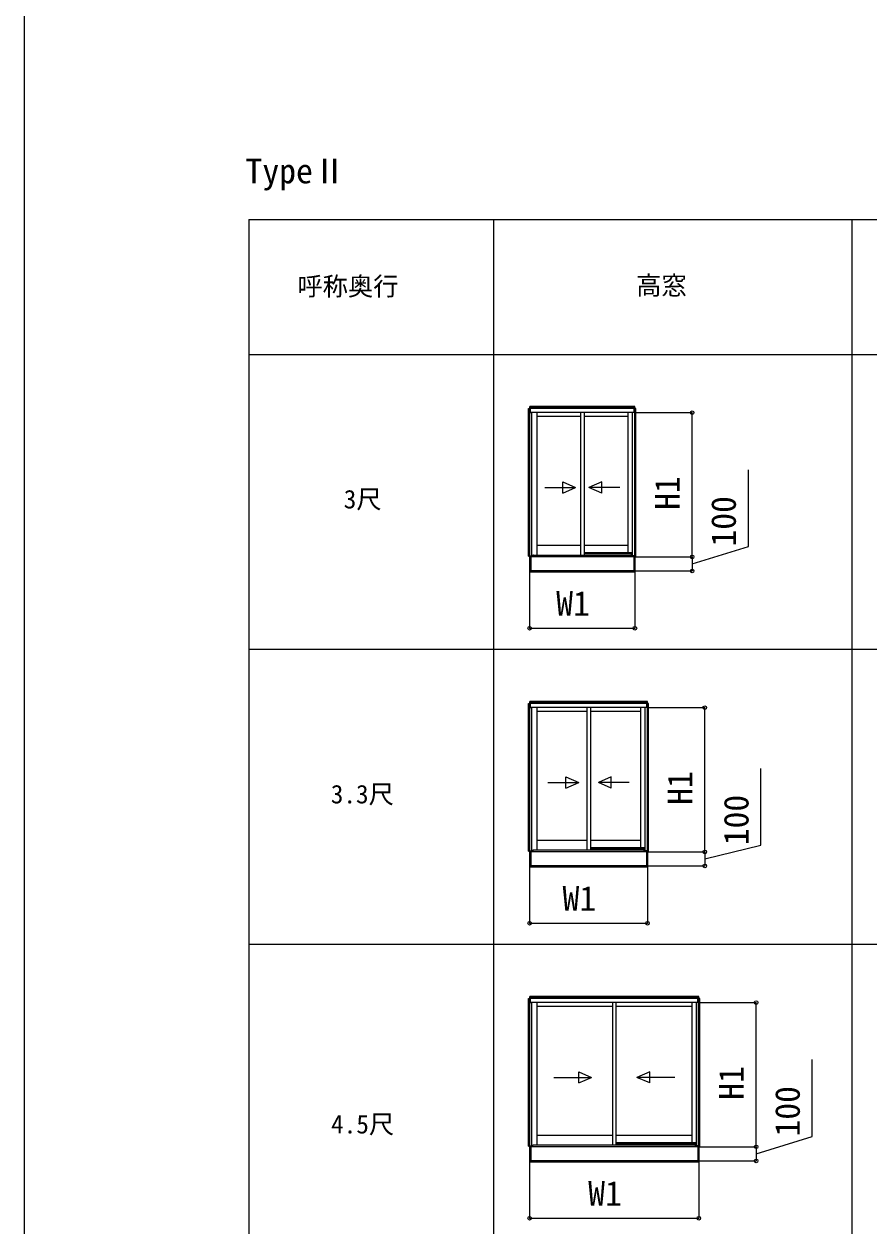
# Model space of a CAD drawing. Units: millimetres, scale not verified. Extents: x -10500 to 10500, y -15656 to 15563.
# Drawn here: x -10500 to -4487, y -8603 to -46 of the extents above; entities that cross this region are included whole.
import ezdxf
from ezdxf.enums import TextEntityAlignment as Align

# ---------------------------------------------------------------- set-up
doc = ezdxf.new("R2010")
doc.units = ezdxf.units.MM
doc.header["$LTSCALE"] = 80
doc.layers.add('0-1_TABLE1', color=7, linetype='Continuous', lineweight=18)
for name, color, linetype in [('0-2_USER1', 3, 'Continuous'), ('0-3_YKK_A1', 4, 'Continuous'), ('0-4_YKK_D', 6, 'Continuous'), ('0-5_YKK_ZWAK', 7, 'Continuous')]:
    doc.layers.add(name, color=color, linetype=linetype)
doc.styles.add('ＭＳ ゴシック', font='')
doc.styles.get('ＭＳ ゴシック').set_extended_font_data('MS Gothic')

msp = doc.modelspace()

# ---------------------------------------------------------------- linework, layer by layer
at = {"layer": '0-1_TABLE1'}
for p, q in [((-8900, -1437.98), (3040.95, -1437.98)), ((-8900, -1437.98), (-8900, -11797.98)), ((-7159.05, -1437.98), (-7159.05, -11797.98)), ((-7159.05, -1437.98), (-7159.05, -11797.98)), ((-4609.05, -1437.98), (-4609.05, -11797.98)), ((-8900, -2397.98), (3040.95, -2397.98)), ((-7159.05, -2397.98), (3040.95, -2397.98)), ((-8900, -4497.98), (3040.95, -4497.98)), ((-8900, -6597.98), (3040.95, -6597.98))]:
    msp.add_line(p, q, dxfattribs=at)
at = {"layer": '0-3_YKK_A1'}
for p, q in [((-6909.05, -2782.98), (-6896.05, -2782.98)), ((-6909.05, -3833.98), (-6909.05, -2782.98)), ((-6153.05, -2768.98), (-6901.05, -2768.98)), ((-6901.05, -2782.98), (-6901.05, -2768.98)), ((-6153.05, -2774.98), (-6901.05, -2774.98)), ((-6153.05, -2781.98), (-6901.05, -2781.98)), ((-6900.25, -3833.98), (-6900.25, -2782.98)), ((-6896.05, -2812.98), (-6896.05, -2782.98)), ((-6896.05, -2812.98), (-6885.05, -2812.98)), ((-6158.55, -2782.98), (-6895.55, -2782.98)), ((-6895.55, -2812.98), (-6895.55, -2782.98)), ((-6158.55, -2812.98), (-6895.55, -2812.98)), ((-6885.05, -3832.38), (-6885.05, -2812.98)), ((-6851.05, -2812.98), (-6851.05, -3826.48)), ((-6539.55, -2812.98), (-6539.55, -3826.48)), ((-6514.55, -2812.98), (-6514.55, -3826.48)), ((-6203.05, -2812.98), (-6203.05, -3811.98)), ((-6169.05, -3832.38), (-6169.05, -2812.98)), ((-6158.05, -2812.98), (-6169.05, -2812.98)), ((-6158.55, -2812.98), (-6158.55, -2782.98)), ((-6145.05, -2782.98), (-6158.05, -2782.98)), ((-6158.05, -2812.98), (-6158.05, -2782.98)), ((-6153.85, -3833.98), (-6153.85, -2782.98)), ((-6153.05, -2782.98), (-6153.05, -2768.98)), ((-6145.05, -3833.98), (-6145.05, -2782.98)), ((-6539.55, -2839.98), (-6851.05, -2839.98)), ((-6203.05, -2839.98), (-6514.55, -2839.98)), ((-6665.7, -3385.34), (-6665.7, -3305.34)), ((-6665.7, -3305.34), (-6574.05, -3345.34)), ((-6388.4, -3305.35), (-6480.05, -3345.35)), ((-6388.4, -3385.35), (-6388.4, -3305.35)), ((-6794.05, -3345.34), (-6574.05, -3345.34)), ((-6665.7, -3385.34), (-6574.05, -3345.34)), ((-6260.05, -3345.35), (-6480.05, -3345.35)), ((-6388.4, -3385.35), (-6480.05, -3345.35)), ((-6539.55, -3759.98), (-6851.05, -3759.98)), ((-6203.05, -3759.98), (-6514.55, -3759.98)), ((-6909.05, -3833.98), (-6897.15, -3833.98)), ((-6901.05, -3839.98), (-6901.05, -3833.98)), ((-6901.05, -3839.98), (-6896.05, -3839.98)), ((-6897.15, -3839.98), (-6897.15, -3833.98)), ((-6896.05, -3832.38), (-6885.05, -3832.38)), ((-6896.05, -3832.38), (-6896.05, -3839.98)), ((-6895.55, -3832.38), (-6895.55, -3839.98)), ((-6895.55, -3832.98), (-6878.05, -3832.98)), ((-6160.55, -3839.98), (-6893.55, -3839.98)), ((-6893.55, -3839.98), (-6893.55, -3939.98)), ((-6877.82, -3829.98), (-6885.05, -3829.98)), ((-6878.05, -3832.98), (-6878.05, -3831.48)), ((-6873.05, -3826.48), (-6514.55, -3826.48)), ((-6203.05, -3811.98), (-6514.55, -3811.98)), ((-6514.55, -3814.98), (-6176.05, -3814.98)), ((-6514.55, -3826.48), (-6181.05, -3826.48)), ((-6169.05, -3811.98), (-6203.05, -3811.98)), ((-6176.05, -3832.98), (-6176.05, -3831.48)), ((-6158.55, -3832.98), (-6176.05, -3832.98)), ((-6158.05, -3832.38), (-6169.05, -3832.38)), ((-6160.55, -3839.98), (-6160.55, -3939.98)), ((-6158.05, -3832.38), (-6158.05, -3839.98)), ((-6153.05, -3839.98), (-6158.05, -3839.98)), ((-6156.95, -3839.98), (-6156.95, -3833.98)), ((-6145.05, -3833.98), (-6156.95, -3833.98)), ((-6153.05, -3839.98), (-6153.05, -3833.98)), ((-6153.05, -3939.98), (-6901.05, -3939.98)), ((-6901.05, -3947.98), (-6901.05, -3939.98)), ((-6153.05, -3947.98), (-6901.05, -3947.98)), ((-6160.55, -3939.98), (-6893.55, -3939.98)), ((-6153.05, -3947.98), (-6153.05, -3939.98)), ((-6063.05, -4868.98), (-6901.05, -4868.98)), ((-6901.05, -4882.98), (-6901.05, -4868.98)), ((-6063.05, -4874.98), (-6901.05, -4874.98)), ((-6063.05, -4882.98), (-6063.05, -4868.98)), ((-6909.05, -4882.98), (-6896.05, -4882.98)), ((-6909.05, -5933.98), (-6909.05, -4882.98)), ((-6063.05, -4881.98), (-6901.05, -4881.98)), ((-6900.25, -5933.98), (-6900.25, -4882.98)), ((-6896.05, -4912.98), (-6896.05, -4882.98)), ((-6896.05, -4912.98), (-6885.05, -4912.98)), ((-6068.55, -4882.98), (-6895.55, -4882.98)), ((-6895.55, -4912.98), (-6895.55, -4882.98)), ((-6068.55, -4912.98), (-6895.55, -4912.98)), ((-6885.05, -5932.38), (-6885.05, -4912.98)), ((-6851.05, -4912.98), (-6851.05, -5926.48)), ((-6494.55, -4939.98), (-6851.05, -4939.98)), ((-6494.55, -4912.98), (-6494.55, -5926.48)), ((-6469.55, -4912.98), (-6469.55, -5926.48)), ((-6113.05, -4939.98), (-6469.55, -4939.98)), ((-6113.05, -4912.98), (-6113.05, -5911.98)), ((-6079.05, -5932.38), (-6079.05, -4912.98)), ((-6068.05, -4912.98), (-6079.05, -4912.98)), ((-6068.55, -4912.98), (-6068.55, -4882.98)), ((-6055.05, -4882.98), (-6068.05, -4882.98)), ((-6068.05, -4912.98), (-6068.05, -4882.98)), ((-6063.85, -5933.98), (-6063.85, -4882.98)), ((-6055.05, -5933.98), (-6055.05, -4882.98)), ((-6771.55, -5445.34), (-6551.55, -5445.34)), ((-6643.2, -5485.34), (-6643.2, -5405.34)), ((-6643.2, -5405.34), (-6551.55, -5445.34)), ((-6643.2, -5485.34), (-6551.55, -5445.34)), ((-6320.9, -5405.35), (-6412.55, -5445.35)), ((-6192.55, -5445.35), (-6412.55, -5445.35)), ((-6320.9, -5485.35), (-6412.55, -5445.35)), ((-6320.9, -5485.35), (-6320.9, -5405.35)), ((-6494.55, -5859.98), (-6851.05, -5859.98)), ((-6113.05, -5859.98), (-6469.55, -5859.98)), ((-6909.05, -5933.98), (-6897.15, -5933.98)), ((-6901.05, -5939.98), (-6901.05, -5933.98)), ((-6901.05, -5939.98), (-6896.05, -5939.98)), ((-6897.15, -5939.98), (-6897.15, -5933.98)), ((-6896.05, -5932.38), (-6885.05, -5932.38)), ((-6896.05, -5932.38), (-6896.05, -5939.98)), ((-6895.55, -5932.38), (-6895.55, -5939.98)), ((-6895.55, -5932.98), (-6878.05, -5932.98)), ((-6070.55, -5939.98), (-6893.55, -5939.98)), ((-6893.55, -5939.98), (-6893.55, -6039.98)), ((-6877.82, -5929.98), (-6885.05, -5929.98)), ((-6878.05, -5932.98), (-6878.05, -5931.48)), ((-6873.05, -5926.48), (-6469.55, -5926.48)), ((-6113.05, -5911.98), (-6469.55, -5911.98)), ((-6469.55, -5914.98), (-6086.05, -5914.98)), ((-6469.55, -5926.48), (-6091.05, -5926.48)), ((-6079.05, -5911.98), (-6113.05, -5911.98)), ((-6086.05, -5932.98), (-6086.05, -5931.48)), ((-6068.55, -5932.98), (-6086.05, -5932.98)), ((-6068.05, -5932.38), (-6079.05, -5932.38)), ((-6070.55, -5939.98), (-6070.55, -6039.98)), ((-6068.05, -5932.38), (-6068.05, -5939.98)), ((-6063.05, -5939.98), (-6068.05, -5939.98)), ((-6066.95, -5939.98), (-6066.95, -5933.98)), ((-6055.05, -5933.98), (-6066.95, -5933.98)), ((-6063.05, -5939.98), (-6063.05, -5933.98)), ((-6063.05, -6039.98), (-6901.05, -6039.98)), ((-6901.05, -6047.98), (-6901.05, -6039.98)), ((-6063.05, -6047.98), (-6901.05, -6047.98)), ((-6070.55, -6039.98), (-6893.55, -6039.98)), ((-6063.05, -6047.98), (-6063.05, -6039.98)), ((-6909.05, -6982.98), (-6896.05, -6982.98)), ((-6909.05, -8033.98), (-6909.05, -6982.98)), ((-5698.05, -6968.98), (-6901.05, -6968.98)), ((-6901.05, -6982.98), (-6901.05, -6968.98)), ((-5698.05, -6974.98), (-6901.05, -6974.98)), ((-5698.05, -6981.98), (-6901.05, -6981.98)), ((-6900.25, -8033.98), (-6900.25, -6982.98)), ((-6896.05, -7012.98), (-6896.05, -6982.98)), ((-6896.05, -7012.98), (-6885.05, -7012.98)), ((-5703.55, -6982.98), (-6895.55, -6982.98)), ((-6895.55, -7012.98), (-6895.55, -6982.98)), ((-5703.55, -7012.98), (-6895.55, -7012.98)), ((-6885.05, -8032.38), (-6885.05, -7012.98)), ((-6851.05, -7012.98), (-6851.05, -8026.48)), ((-6312.05, -7012.98), (-6312.05, -8026.48)), ((-6287.05, -7012.98), (-6287.05, -8026.48)), ((-5748.05, -7012.98), (-5748.05, -8011.98)), ((-5714.05, -8032.38), (-5714.05, -7012.98)), ((-5703.05, -7012.98), (-5714.05, -7012.98)), ((-5703.55, -7012.98), (-5703.55, -6982.98)), ((-5690.05, -6982.98), (-5703.05, -6982.98)), ((-5703.05, -7012.98), (-5703.05, -6982.98)), ((-5698.85, -8033.98), (-5698.85, -6982.98)), ((-5698.05, -6982.98), (-5698.05, -6968.98)), ((-5690.05, -8033.98), (-5690.05, -6982.98)), ((-6312.05, -7039.98), (-6851.05, -7039.98)), ((-5748.05, -7039.98), (-6287.05, -7039.98)), ((-6551.95, -7585.34), (-6551.95, -7505.34)), ((-6551.95, -7505.34), (-6460.3, -7545.34)), ((-6047.15, -7505.35), (-6138.8, -7545.35)), ((-6047.15, -7585.35), (-6047.15, -7505.35)), ((-6730.3, -7545.34), (-6460.3, -7545.34)), ((-6551.95, -7585.34), (-6460.3, -7545.34)), ((-5868.8, -7545.35), (-6138.8, -7545.35)), ((-6047.15, -7585.35), (-6138.8, -7545.35)), ((-6909.05, -8033.98), (-6897.15, -8033.98)), ((-6901.05, -8039.98), (-6901.05, -8033.98)), ((-6901.05, -8039.98), (-6896.05, -8039.98)), ((-6897.15, -8039.98), (-6897.15, -8033.98)), ((-6896.05, -8032.38), (-6885.05, -8032.38)), ((-6896.05, -8032.38), (-6896.05, -8039.98)), ((-6895.55, -8032.38), (-6895.55, -8039.98)), ((-6895.55, -8032.98), (-6878.05, -8032.98)), ((-5705.55, -8039.98), (-6893.55, -8039.98)), ((-6893.55, -8039.98), (-6893.55, -8139.98)), ((-6877.82, -8029.98), (-6885.05, -8029.98)), ((-6878.05, -8032.98), (-6878.05, -8031.48)), ((-6873.05, -8026.48), (-6287.05, -8026.48)), ((-6312.05, -7959.98), (-6851.05, -7959.98)), ((-5748.05, -7959.98), (-6287.05, -7959.98)), ((-5748.05, -8011.98), (-6287.05, -8011.98)), ((-6287.05, -8014.98), (-5721.05, -8014.98)), ((-6287.05, -8026.48), (-5726.05, -8026.48)), ((-5714.05, -8011.98), (-5748.05, -8011.98)), ((-5721.05, -8032.98), (-5721.05, -8031.48)), ((-5703.55, -8032.98), (-5721.05, -8032.98)), ((-5703.05, -8032.38), (-5714.05, -8032.38)), ((-5705.55, -8039.98), (-5705.55, -8139.98)), ((-5703.05, -8032.38), (-5703.05, -8039.98)), ((-5698.05, -8039.98), (-5703.05, -8039.98)), ((-5701.95, -8039.98), (-5701.95, -8033.98)), ((-5690.05, -8033.98), (-5701.95, -8033.98)), ((-5698.05, -8039.98), (-5698.05, -8033.98)), ((-5698.05, -8139.98), (-6901.05, -8139.98)), ((-6901.05, -8147.98), (-6901.05, -8139.98)), ((-5698.05, -8147.98), (-6901.05, -8147.98)), ((-5705.55, -8139.98), (-6893.55, -8139.98)), ((-5698.05, -8147.98), (-5698.05, -8139.98))]:
    msp.add_line(p, q, dxfattribs=at)
for points in [[(-6158.55, -3832.38), (-6158.55, -3839.98), (-6895.55, -3839.98)], [(-6173.55, -3817.48), (-6173.55, -3825.98), (-6169.05, -3825.98)], [(-6068.55, -5932.38), (-6068.55, -5939.98), (-6895.55, -5939.98)], [(-6083.55, -5917.48), (-6083.55, -5925.98), (-6079.05, -5925.98)], [(-5703.55, -8032.38), (-5703.55, -8039.98), (-6895.55, -8039.98)], [(-5718.55, -8017.48), (-5718.55, -8025.98), (-5714.05, -8025.98)]]:
    msp.add_lwpolyline(points, dxfattribs=at)
for centre, radius, start, end in [((-6873.05, -3831.48), 5, 162.54221, 180), ((-6873.05, -3831.48), 5, 90, 162.54221), ((-6181.05, -3831.48), 5, 0, 90), ((-6176.05, -3817.48), 2.5, 0, 90), ((-6873.05, -5931.48), 5, 162.54221, 180), ((-6873.05, -5931.48), 5, 90, 162.54221), ((-6091.05, -5931.48), 5, 0, 90), ((-6086.05, -5917.48), 2.5, 0, 90), ((-6873.05, -8031.48), 5, 162.54221, 180), ((-6873.05, -8031.48), 5, 90, 162.54221), ((-5726.05, -8031.48), 5, 0, 90), ((-5721.05, -8017.48), 2.5, 0, 90)]:
    msp.add_arc(centre, radius, start, end, dxfattribs=at)
at = {"layer": '0-4_YKK_D'}
for p, q in [((-6157.05, -2812.98), (-5744.05, -2812.98)), ((-5745.05, -3839.98), (-5745.05, -2812.98)), ((-6901.55, -3833.98), (-6901.55, -3834.81)), ((-6901.55, -3835.81), (-6901.55, -4348.98)), ((-6152.55, -3833.98), (-6152.55, -3834.81)), ((-6152.55, -3835.81), (-6152.55, -4348.98)), ((-6152.05, -3839.98), (-5744.05, -3839.98)), ((-6152.05, -3839.98), (-5744.05, -3839.98)), ((-5745.05, -3839.98), (-5745.05, -3939.98)), ((-6152.05, -3939.98), (-5744.05, -3939.98)), ((-6901.55, -4347.98), (-6152.55, -4347.98)), ((-6067.05, -4912.98), (-5654.05, -4912.98)), ((-5655.05, -5939.98), (-5655.05, -4912.98)), ((-6901.55, -5933.98), (-6901.55, -5934.81)), ((-6901.55, -5935.81), (-6901.55, -6448.98)), ((-6062.55, -5933.98), (-6062.55, -5934.81)), ((-6062.55, -5935.81), (-6062.55, -6448.98)), ((-6062.05, -5939.98), (-5654.05, -5939.98)), ((-6062.05, -5939.98), (-5654.05, -5939.98)), ((-5655.05, -5939.98), (-5655.05, -6039.98)), ((-6062.05, -6039.98), (-5654.05, -6039.98)), ((-6901.55, -6447.98), (-6062.55, -6447.98)), ((-5702.05, -7012.98), (-5289.05, -7012.98)), ((-5290.05, -8039.98), (-5290.05, -7012.98)), ((-6901.55, -8033.98), (-6901.55, -8034.81)), ((-6901.55, -8035.81), (-6901.55, -8548.98)), ((-5697.55, -8033.98), (-5697.55, -8034.81)), ((-5697.55, -8035.81), (-5697.55, -8548.98)), ((-5697.05, -8039.98), (-5289.05, -8039.98)), ((-5697.05, -8039.98), (-5289.05, -8039.98)), ((-5290.05, -8039.98), (-5290.05, -8139.98)), ((-5697.05, -8139.98), (-5289.05, -8139.98)), ((-6901.55, -8547.98), (-5697.55, -8547.98))]:
    msp.add_line(p, q, dxfattribs=at)
for points in [[(-5745.05, -3889.98), (-5345.05, -3765.48), (-5345.05, -3218.94)], [(-5655.05, -5989.98), (-5255.05, -5892.02), (-5255.05, -5345.47)], [(-5290.05, -8089.98), (-4890.05, -7965.48), (-4890.05, -7418.94)]]:
    msp.add_lwpolyline(points, dxfattribs=at)
for centre in [(-5745.05, -2812.98), (-5745.05, -3839.98), (-5745.05, -3839.98), (-5745.05, -3939.98), (-6901.55, -4347.98), (-6152.55, -4347.98), (-5655.05, -4912.98), (-5655.05, -5939.98), (-5655.05, -5939.98), (-5655.05, -6039.98), (-6901.55, -6447.98), (-6062.55, -6447.98), (-5290.05, -7012.98), (-5290.05, -8039.98), (-5290.05, -8039.98), (-5290.05, -8139.98), (-6901.55, -8547.98), (-5697.55, -8547.98)]:
    msp.add_circle(centre, 12.75, dxfattribs=at)
at = {"layer": '0-5_YKK_ZWAK'}
msp.add_line((-10500, 14944.5), (-10500, -15655.5), dxfattribs=at)

# ---------------------------------------------------------------- texts
at = {"layer": '0-1_TABLE1', "style": 'ＭＳ ゴシック'}
for s, p in [('呼称奥行', (-8555.21, -2019.01)), ('高窓', (-6143.31, -2013.1)), ('3尺', (-8224.87, -3534.4)), ('3.3尺', (-8316.91, -5634.4)), ('4.5尺', (-8314.87, -7984.4))]:
    msp.add_text(s, height=132, dxfattribs=at).set_placement(p, align=Align.BOTTOM_LEFT)
at = {"layer": '0-2_USER1', "style": 'ＭＳ ゴシック'}
msp.add_text('TypeⅡ', height=176, dxfattribs=at).set_placement((-8923.55, -1233.14), align=Align.BOTTOM_LEFT)
at = {"layer": '0-4_YKK_D', "style": 'ＭＳ ゴシック'}
for s, p in [('H1', (-5781.05, -3505.12)), ('100', (-5381.05, -3766.3)), ('H1', (-5691.05, -5605.12)), ('100', (-5291.05, -5892.84)), ('H1', (-5326.05, -7705.12)), ('100', (-4926.05, -7966.3))]:
    msp.add_text(s, height=176, rotation=90, dxfattribs=at).set_placement(p, align=Align.BOTTOM_LEFT)
for p in [(-6712.51, -4311.98), (-6667.51, -6411.98), (-6485.01, -8511.98)]:
    msp.add_text('W1', height=176, dxfattribs=at).set_placement(p, align=Align.BOTTOM_LEFT)

doc.saveas('drawing.dxf')
